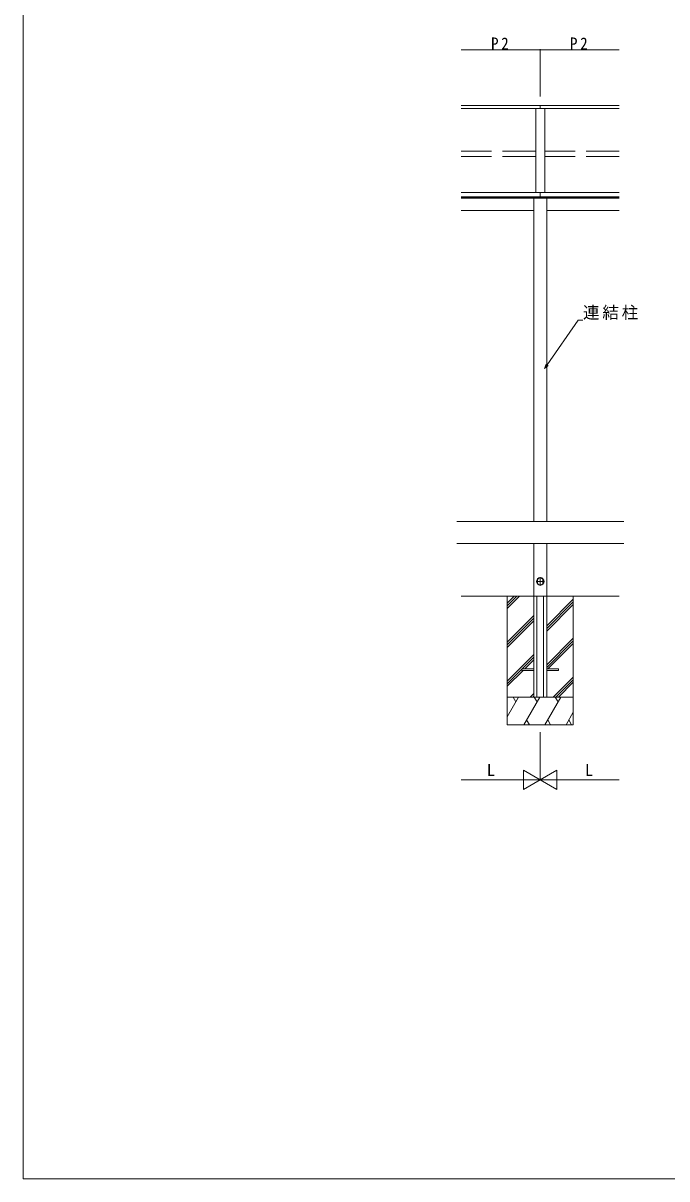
# Model space of a CAD drawing. Units: millimetres, scale not verified. Extents: x -7920 to 7920, y -12800 to 12777.
# Drawn here: x -7920 to -4414, y -12800 to -6506 of the extents above; entities that cross this region are included whole.
import ezdxf
from ezdxf.enums import TextEntityAlignment as Align

# ---------------------------------------------------------------- set-up
doc = ezdxf.new("R2010")
doc.units = ezdxf.units.MM
doc.header["$LTSCALE"] = 60
doc.linetypes.add('USER1', pattern=[4, 3, -1])
for name, color, linetype, lineweight in [('0-2_YKK_ZWAK', 7, 'Continuous', 18), ('0-3_YKK_12', 2, 'Continuous', 18), ('0-4_YKK_A1', 4, 'Continuous', 18), ('0-6_YKK_D', 6, 'Continuous', 18), ('0-7_YKK_Z1', 7, 'Continuous', 18)]:
    doc.layers.add(name, color=color, linetype=linetype, lineweight=lineweight)
doc.styles.add('ＭＳ ゴシック', font='')
doc.styles.get('ＭＳ ゴシック').set_extended_font_data('MS Gothic')

msp = doc.modelspace()

# ---------------------------------------------------------------- linework, layer by layer
at = {"layer": '0-2_YKK_ZWAK'}
for p, q in [((-7920, -12800), (-7920, 12160)), ((7920, -12800), (-7920, -12800))]:
    msp.add_line(p, q, dxfattribs=at)
at = {"layer": '0-3_YKK_12'}
for p, q in [((-4648.34, -9220.94), (-5558.34, -9220.94)), ((-4648.34, -9340.94), (-5558.34, -9340.94))]:
    msp.add_line(p, q, dxfattribs=at)
at = {"layer": '0-4_YKK_A1'}
for p, q in [((-4673.34, -6955.7), (-5533.34, -6955.7)), ((-4673.34, -6971.71), (-5533.34, -6971.71)), ((-5128.34, -6971.71), (-5128.34, -7429.07)), ((-5103.34, -6955.7), (-5103.34, -6971.71)), ((-5078.34, -6971.71), (-5078.34, -7429.07)), ((-5533.34, -7429.07), (-4673.34, -7429.07)), ((-4673.34, -7451.94), (-5533.34, -7451.94)), ((-4673.34, -7455.94), (-5533.34, -7455.94)), ((-4673.34, -7459.94), (-5533.34, -7459.94)), ((-5138.34, -7459.94), (-5138.34, -9220.94)), ((-5103.34, -7429.07), (-5103.34, -7451.94)), ((-5075.84, -7451.94), (-5075.84, -7459.94)), ((-5068.34, -7459.94), (-5068.34, -9220.94)), ((-5138.34, -7526.94), (-5533.34, -7526.94)), ((-4673.34, -7526.94), (-5068.34, -7526.94)), ((-5138.34, -9340.94), (-5138.34, -9626.94)), ((-5068.34, -9340.94), (-5068.34, -9626.94)), ((-5080.34, -9546.94), (-5126.34, -9546.94)), ((-5118.09, -9535.55), (-5118.09, -9558.32)), ((-5103.34, -9569.96), (-5103.34, -9523.91)), ((-5088.59, -9558.32), (-5088.59, -9535.55)), ((-5138.34, -9626.94), (-5138.34, -10176.94)), ((-5121.34, -9626.94), (-5121.34, -10176.94)), ((-5085.34, -9626.94), (-5085.34, -10176.94)), ((-5068.34, -9626.94), (-5068.34, -10176.94))]:
    msp.add_line(p, q, dxfattribs=at)
at = {"layer": '0-4_YKK_A1', "linetype": 'USER1'}
for p, q in [((-5128.34, -7204.62), (-5533.34, -7204.62)), ((-5128.34, -7233.26), (-5533.34, -7233.26)), ((-4673.34, -7204.62), (-5078.34, -7204.62)), ((-4673.34, -7233.26), (-5078.34, -7233.26)), ((-5203.34, -10031.44), (-5203.34, -10022.44)), ((-5203.34, -10022.44), (-5138.34, -10022.44)), ((-5138.34, -10031.44), (-5203.34, -10031.44)), ((-5068.34, -10022.44), (-5003.34, -10022.44)), ((-5003.34, -10031.44), (-5068.34, -10031.44)), ((-5003.34, -10022.44), (-5003.34, -10031.44))]:
    msp.add_line(p, q, dxfattribs=at)
at = {"layer": '0-4_YKK_A1'}
for radius in [20.67, 19]:
    msp.add_circle((-5103.34, -9546.94), radius, dxfattribs=at)
for start, end in [(142.33411, 217.66589), (322.33411, 37.66589)]:
    msp.add_arc((-5103.34, -9546.94), 18.63, start, end, dxfattribs=at)
at = {"layer": '0-6_YKK_D'}
for p, q in [((-5533.34, -6651.65), (-5103.34, -6651.65)), ((-5103.34, -6905.25), (-5103.34, -6650.65)), ((-5103.34, -6905.25), (-5103.34, -6650.65)), ((-4673.34, -6651.65), (-5103.34, -6651.65)), ((-5065.25, -8367.09), (-4896.72, -8123.25)), ((-4896.72, -8123.25), (-4870.62, -8123.25)), ((-5079.75, -8388.07), (-5070.87, -8363.21)), ((-5079.75, -8388.07), (-5065.25, -8367.09)), ((-5059.63, -8370.98), (-5079.75, -8388.07)), ((-5103.34, -10366.94), (-5103.34, -10627.94)), ((-5103.34, -10366.94), (-5103.34, -10627.94)), ((-5208.34, -10626.94), (-5533.34, -10626.94)), ((-5103.34, -10626.94), (-5285.21, -10626.94)), ((-5194.28, -10574.44), (-5194.28, -10679.44)), ((-5103.34, -10626.94), (-5194.28, -10574.44)), ((-5103.34, -10626.94), (-5194.28, -10679.44)), ((-5103.34, -10626.94), (-5012.41, -10574.44)), ((-5103.34, -10626.94), (-4921.48, -10626.94)), ((-5103.34, -10626.94), (-5012.41, -10679.44)), ((-5012.41, -10679.44), (-5012.41, -10574.44)), ((-4998.34, -10626.94), (-4673.34, -10626.94))]:
    msp.add_line(p, q, dxfattribs=at)
for start, end in [(0, 180), (0, 180), (180, 0), (180, 0)]:
    msp.add_arc((-5103.34, -6651.65), 1.59, start, end, dxfattribs=at)
at = {"layer": '0-7_YKK_Z1'}
for p, q in [((-5533.34, -9626.94), (-4673.34, -9626.94)), ((-5283.34, -9626.94), (-5283.34, -10326.94)), ((-5283.34, -9693.48), (-5216.8, -9626.94)), ((-5283.34, -9679.34), (-5230.94, -9626.94)), ((-5283.34, -9665.2), (-5245.08, -9626.94)), ((-4923.34, -9626.94), (-4923.34, -10326.94)), ((-5068.34, -9788.56), (-4923.34, -9643.56)), ((-5068.34, -9802.71), (-4923.34, -9657.71)), ((-5068.34, -9816.85), (-4923.34, -9671.85)), ((-5283.34, -9877.33), (-5138.34, -9732.33)), ((-5283.34, -9891.47), (-5138.34, -9746.47)), ((-5283.34, -9905.61), (-5138.34, -9760.61)), ((-5068.34, -10000.69), (-4923.34, -9855.7)), ((-5068.34, -10014.84), (-4923.34, -9869.84)), ((-5061.8, -10022.44), (-4923.34, -9883.98)), ((-5283.34, -10089.46), (-5138.34, -9944.46)), ((-5202.18, -10022.44), (-5138.34, -9958.6)), ((-5188.03, -10022.44), (-5138.34, -9972.75)), ((-5188.03, -10022.44), (-5138.34, -9972.75)), ((-5283.34, -10103.6), (-5203.34, -10023.6)), ((-5283.34, -10117.75), (-5197.03, -10031.44)), ((-5032.45, -10176.94), (-4923.34, -10067.83)), ((-5018.31, -10176.94), (-4923.34, -10081.97)), ((-5004.17, -10176.94), (-4923.34, -10096.11)), ((-5283.34, -10284.39), (-5221.3, -10176.94)), ((-4923.34, -10176.94), (-5283.34, -10176.94)), ((-5236.3, -10202.92), (-5251.3, -10176.94)), ((-5192.44, -10326.94), (-5105.83, -10176.94)), ((-5158.69, -10176.94), (-5138.34, -10156.59)), ((-5144.54, -10176.94), (-5138.34, -10170.74)), ((-5120.83, -10202.92), (-5135.83, -10176.94)), ((-5077.87, -10326.94), (-4991.26, -10176.94)), ((-5006.26, -10202.92), (-5021.26, -10176.94)), ((-5177.44, -10300.96), (-5162.44, -10326.94)), ((-5062.87, -10300.96), (-5047.87, -10326.94)), ((-4962.4, -10326.94), (-4923.34, -10259.3)), ((-4947.4, -10300.96), (-4932.4, -10326.94)), ((-5283.34, -10326.94), (-4923.34, -10326.94))]:
    msp.add_line(p, q, dxfattribs=at)

# ---------------------------------------------------------------- texts
at = {"layer": '0-6_YKK_D', "color": 7, "style": 'ＭＳ ゴシック'}
for p in [(-5394.84, -10626.14), (-4859.84, -10626.14)]:
    msp.add_text('L', height=65.98, dxfattribs=at).set_placement(p, align=Align.BOTTOM_LEFT)
at = {"layer": '0-6_YKK_D', "color": 7, "char_height": 65.98, "attachment_point": 7, "style": 'ＭＳ ゴシック'}
for s, insert in [('\\T1.37;\\W0.9;P2', (-5371.14, -6650.65)), ('\\T1.37;\\W0.9;P2', (-4941.14, -6650.65)), ('\\T1.17;連結柱', (-4870.62, -8122.65))]:
    msp.add_mtext(s, dxfattribs=dict(at, insert=insert))

doc.saveas('drawing.dxf')
